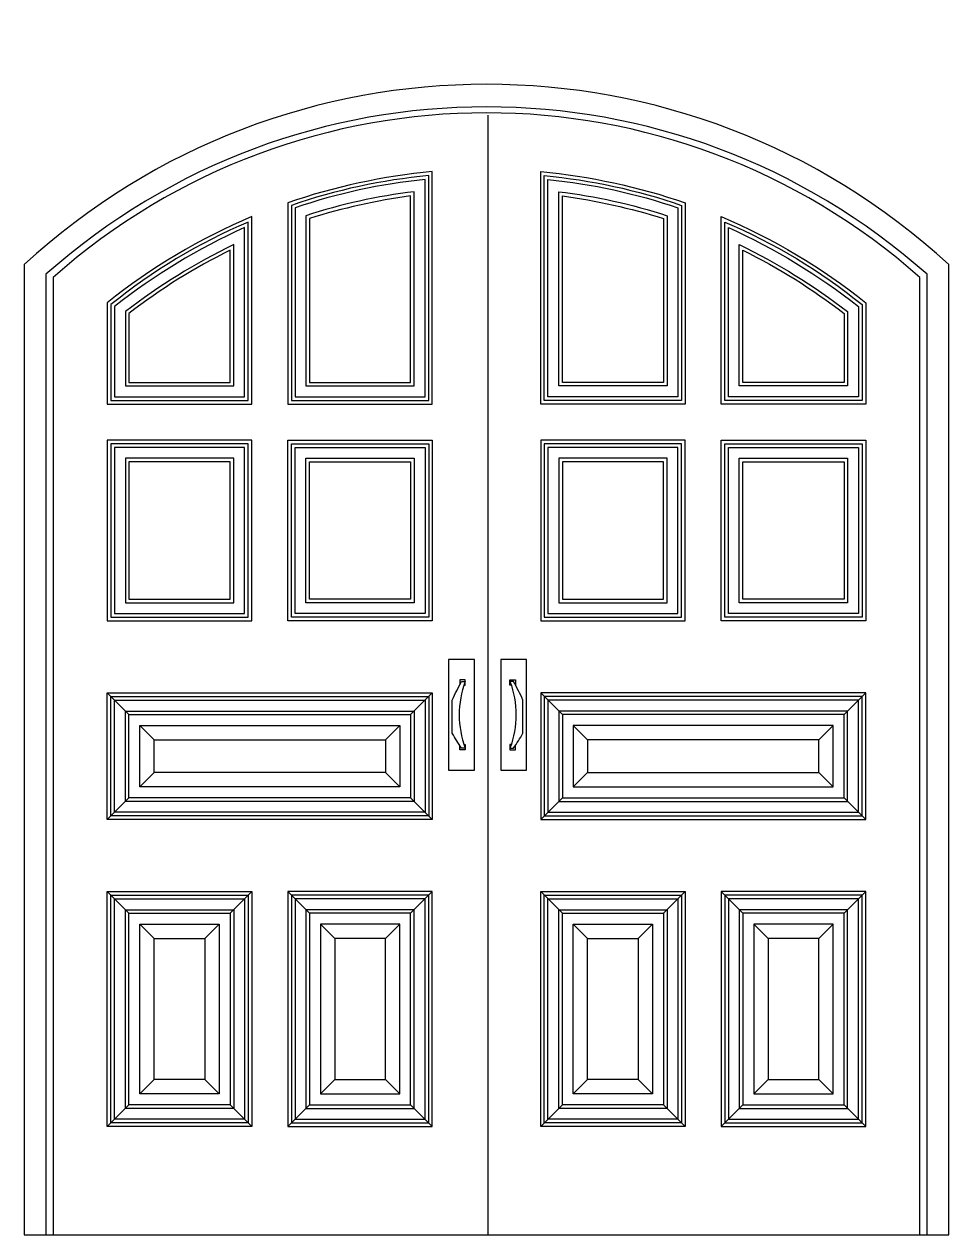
# Model space of a CAD drawing. Header units: metres. Extents: x 1470 to 4027, y 2017 to 5363.
import ezdxf

# ---------------------------------------------------------------- set-up
doc = ezdxf.new("R2010")
doc.units = ezdxf.units.M
for name, color, linetype in [('2', 2, 'Continuous'), ('3', 3, 'Continuous'), ('7', 7, 'Continuous')]:
    doc.layers.add(name, color=color, linetype=linetype)

# ---------------------------------------------------------------- blocks, each defined once
blk = doc.blocks.new('FH01F060')
at = {"layer": '2'}
blk.add_line((0, 0), (1751.04, 0), dxfattribs=at)
at = {"layer": '3'}
for p, q in [((198.36, 984.96), (157.32, 1026)), ((731.88, 984.96), (772.92, 1026)), ((1019.16, 984.96), (978.12, 1026)), ((1552.68, 984.96), (1593.72, 1026)), ((246.24, 937.08), (218.88, 964.44)), ((684, 937.08), (711.36, 964.44)), ((1067.04, 937.08), (1039.68, 964.44)), ((1504.8, 937.08), (1532.16, 964.44)), ((246.24, 875.52), (218.88, 848.16)), ((684, 875.52), (711.36, 848.16)), ((1067.04, 875.52), (1039.68, 848.16)), ((1504.8, 875.52), (1532.16, 848.16)), ((198.36, 827.64), (157.32, 786.6)), ((731.88, 827.64), (772.92, 786.6)), ((1019.16, 827.64), (978.12, 786.6)), ((1552.68, 827.64), (1593.72, 786.6)), ((198.36, 608.76), (157.32, 649.8)), ((389.88, 608.76), (430.92, 649.8)), ((540.36, 608.76), (499.32, 649.8)), ((731.88, 608.76), (772.92, 649.8)), ((1019.16, 608.76), (978.12, 649.8)), ((1210.68, 608.76), (1251.72, 649.8)), ((1361.16, 608.76), (1320.12, 649.8)), ((1552.68, 608.76), (1593.72, 649.8)), ((246.24, 560.88), (218.88, 588.24)), ((342, 560.88), (369.36, 588.24)), ((588.24, 560.88), (560.88, 588.24)), ((684, 560.88), (711.36, 588.24)), ((1067.04, 560.88), (1039.68, 588.24)), ((1162.8, 560.88), (1190.16, 588.24)), ((1409.04, 560.88), (1381.68, 588.24)), ((1504.8, 560.88), (1532.16, 588.24)), ((246.24, 294.12), (218.88, 266.76)), ((342, 294.12), (369.36, 266.76)), ((588.24, 294.12), (560.88, 266.76)), ((684, 294.12), (711.36, 266.76)), ((1067.04, 294.12), (1039.68, 266.76)), ((1162.8, 294.12), (1190.16, 266.76)), ((1409.04, 294.12), (1381.68, 266.76)), ((1504.8, 294.12), (1532.16, 266.76)), ((198.36, 246.24), (157.32, 205.2)), ((389.88, 246.24), (430.92, 205.2)), ((540.36, 246.24), (499.32, 205.2)), ((731.88, 246.24), (772.92, 205.2)), ((1019.16, 246.24), (978.12, 205.2)), ((1210.68, 246.24), (1251.72, 205.2)), ((1361.16, 246.24), (1320.12, 205.2)), ((1552.68, 246.24), (1593.72, 205.2))]:
    blk.add_line(p, q, dxfattribs=at)
blk.add_lwpolyline([(1710, 0), (1710, 1818.8, 0.38), (41.04, 1818.8), (41.04, 0)], format="xyb", dxfattribs=at)
for points in [[(766.08, 1580.04), (766.08, 2005.69, 0.06), (506.16, 1949.4), (506.16, 1580.04)], [(759.24, 1586.88), (759.24, 1998.13, 0.06), (513, 1944.5), (513, 1586.88)], [(984.96, 1580.04), (984.96, 2005.69, -0.06), (1244.88, 1949.4), (1244.88, 1580.04)], [(991.8, 1586.88), (991.8, 1998.13, -0.06), (1238.04, 1944.5), (1238.04, 1586.88)], [(738.72, 1607.4), (738.72, 1975.15, 0.05), (533.52, 1929.68), (533.52, 1607.4)], [(1012.32, 1607.4), (1012.32, 1975.15, -0.05), (1217.52, 1929.68), (1217.52, 1607.4)], [(731.88, 1614.24), (731.88, 1967.38, 0.04), (540.36, 1924.69), (540.36, 1614.24)], [(1019.16, 1614.24), (1019.16, 1967.38, -0.04), (1210.68, 1924.69), (1210.68, 1614.24)], [(164.16, 1580.04), (424.08, 1580.04), (424.08, 1917.66, 0.07), (164.16, 1761.46)], [(171, 1586.88), (417.24, 1586.88), (417.24, 1907.21, 0.06), (171, 1758.17)], [(1586.88, 1580.04), (1326.96, 1580.04), (1326.96, 1917.66, -0.07), (1586.88, 1761.46)], [(1580.04, 1586.88), (1333.8, 1586.88), (1333.8, 1907.21, -0.06), (1580.04, 1758.17)], [(191.52, 1607.4), (396.72, 1607.4), (396.72, 1875.19, 0.05), (191.52, 1748.21)], [(198.36, 1614.24), (389.88, 1614.24), (389.88, 1864.28, 0.05), (198.36, 1744.87)], [(1559.52, 1607.4), (1354.32, 1607.4), (1354.32, 1875.19, -0.05), (1559.52, 1748.21)], [(1552.68, 1614.24), (1361.16, 1614.24), (1361.16, 1864.28, -0.05), (1552.68, 1744.87)]]:
    blk.add_lwpolyline(points, format="xyb", close=True, dxfattribs=at)
for points in [[(164.16, 1169.64), (424.08, 1169.64), (424.08, 1497.96), (164.16, 1497.96)], [(171, 1176.48), (417.24, 1176.48), (417.24, 1491.12), (171, 1491.12)], [(506.16, 1497.96), (766.08, 1497.96), (766.08, 1169.64), (506.16, 1169.64)], [(513, 1491.12), (759.24, 1491.12), (759.24, 1176.48), (513, 1176.48)], [(1244.88, 1497.96), (984.96, 1497.96), (984.96, 1169.64), (1244.88, 1169.64)], [(1238.04, 1491.12), (991.8, 1491.12), (991.8, 1176.48), (1238.04, 1176.48)], [(1586.88, 1169.64), (1326.96, 1169.64), (1326.96, 1497.96), (1586.88, 1497.96)], [(1580.04, 1176.48), (1333.8, 1176.48), (1333.8, 1491.12), (1580.04, 1491.12)], [(191.52, 1197), (396.72, 1197), (396.72, 1470.6), (191.52, 1470.6)], [(533.52, 1470.6), (738.72, 1470.6), (738.72, 1197), (533.52, 1197)], [(1217.52, 1470.6), (1012.32, 1470.6), (1012.32, 1197), (1217.52, 1197)], [(1559.52, 1197), (1354.32, 1197), (1354.32, 1470.6), (1559.52, 1470.6)], [(198.36, 1203.84), (389.88, 1203.84), (389.88, 1463.76), (198.36, 1463.76)], [(540.36, 1463.76), (731.88, 1463.76), (731.88, 1203.84), (540.36, 1203.84)], [(1210.68, 1463.76), (1019.16, 1463.76), (1019.16, 1203.84), (1210.68, 1203.84)], [(1552.68, 1203.84), (1361.16, 1203.84), (1361.16, 1463.76), (1552.68, 1463.76)], [(766.08, 793.44), (164.16, 793.44), (164.16, 1019.16), (766.08, 1019.16)], [(759.24, 800.28), (171, 800.28), (171, 1012.32), (759.24, 1012.32)], [(984.96, 793.44), (1586.88, 793.44), (1586.88, 1019.16), (984.96, 1019.16)], [(991.8, 800.28), (1580.04, 800.28), (1580.04, 1012.32), (991.8, 1012.32)], [(738.72, 820.8), (191.52, 820.8), (191.52, 991.8), (738.72, 991.8)], [(1012.32, 820.8), (1559.52, 820.8), (1559.52, 991.8), (1012.32, 991.8)], [(731.88, 827.64), (198.36, 827.64), (198.36, 984.96), (731.88, 984.96)], [(711.36, 848.16), (218.88, 848.16), (218.88, 964.44), (711.36, 964.44)], [(1019.16, 827.64), (1552.68, 827.64), (1552.68, 984.96), (1019.16, 984.96)], [(1039.68, 848.16), (1532.16, 848.16), (1532.16, 964.44), (1039.68, 964.44)], [(684, 875.52), (246.24, 875.52), (246.24, 937.08), (684, 937.08)], [(1067.04, 875.52), (1504.8, 875.52), (1504.8, 937.08), (1067.04, 937.08)], [(164.16, 642.96), (424.08, 642.96), (424.08, 212.04), (164.16, 212.04)], [(506.16, 212.04), (766.08, 212.04), (766.08, 642.96), (506.16, 642.96)], [(1244.88, 212.04), (984.96, 212.04), (984.96, 642.96), (1244.88, 642.96)], [(1586.88, 642.96), (1326.96, 642.96), (1326.96, 212.04), (1586.88, 212.04)], [(171, 636.12), (417.24, 636.12), (417.24, 218.88), (171, 218.88)], [(513, 218.88), (759.24, 218.88), (759.24, 636.12), (513, 636.12)], [(1238.04, 218.88), (991.8, 218.88), (991.8, 636.12), (1238.04, 636.12)], [(1580.04, 636.12), (1333.8, 636.12), (1333.8, 218.88), (1580.04, 218.88)], [(191.52, 615.6), (396.72, 615.6), (396.72, 239.4), (191.52, 239.4)], [(198.36, 608.76), (389.88, 608.76), (389.88, 246.24), (198.36, 246.24)], [(533.52, 239.4), (738.72, 239.4), (738.72, 615.6), (533.52, 615.6)], [(540.36, 246.24), (731.88, 246.24), (731.88, 608.76), (540.36, 608.76)], [(1217.52, 239.4), (1012.32, 239.4), (1012.32, 615.6), (1217.52, 615.6)], [(1210.68, 246.24), (1019.16, 246.24), (1019.16, 608.76), (1210.68, 608.76)], [(1559.52, 615.6), (1354.32, 615.6), (1354.32, 239.4), (1559.52, 239.4)], [(1552.68, 608.76), (1361.16, 608.76), (1361.16, 246.24), (1552.68, 246.24)], [(218.88, 588.24), (369.36, 588.24), (369.36, 266.76), (218.88, 266.76)], [(560.88, 266.76), (711.36, 266.76), (711.36, 588.24), (560.88, 588.24)], [(1190.16, 266.76), (1039.68, 266.76), (1039.68, 588.24), (1190.16, 588.24)], [(1532.16, 588.24), (1381.68, 588.24), (1381.68, 266.76), (1532.16, 266.76)], [(246.24, 560.88), (342, 560.88), (342, 294.12), (246.24, 294.12)], [(588.24, 294.12), (684, 294.12), (684, 560.88), (588.24, 560.88)], [(1162.8, 294.12), (1067.04, 294.12), (1067.04, 560.88), (1162.8, 560.88)], [(1504.8, 560.88), (1409.04, 560.88), (1409.04, 294.12), (1504.8, 294.12)]]:
    blk.add_lwpolyline(points, close=True, dxfattribs=at)
at = {"layer": '7'}
blk.add_line((878.94, 0), (878.94, 2120.4), dxfattribs=at)
for points in [[(1751.04, 0), (1751.04, 1837.15, 0.39), (0, 1837.15), (0, 0)], [(1696.32, 0), (1696.32, 1812.6, 0.38), (54.72, 1812.6), (54.72, 0)]]:
    blk.add_lwpolyline(points, format="xyb", dxfattribs=at)
for points in [[(772.92, 1573.2), (772.92, 2013.2, 0.06), (499.32, 1954.27), (499.32, 1573.2)], [(978.12, 1573.2), (978.12, 2013.2, -0.06), (1251.72, 1954.27), (1251.72, 1573.2)], [(157.32, 1573.2), (430.92, 1573.2), (430.92, 1928.02, 0.07), (157.32, 1764.75)], [(1593.72, 1573.2), (1320.12, 1573.2), (1320.12, 1928.02, -0.07), (1593.72, 1764.75)], [(835.21, 1047.69, 0.18), (835.21, 921.69), (828.21, 921.69, -0.02), (810.71, 949.69), (810.71, 1012.69, -0.02), (828.21, 1047.69)], [(919.91, 1047.69, -0.18), (919.91, 921.69), (926.91, 921.69, 0.02), (944.41, 949.69), (944.41, 1012.69, 0.02), (926.91, 1047.69)]]:
    blk.add_lwpolyline(points, format="xyb", close=True, dxfattribs=at)
for points in [[(157.32, 1162.8), (430.92, 1162.8), (430.92, 1504.8), (157.32, 1504.8)], [(499.32, 1504.8), (772.92, 1504.8), (772.92, 1162.8), (499.32, 1162.8)], [(1251.72, 1504.8), (978.12, 1504.8), (978.12, 1162.8), (1251.72, 1162.8)], [(1593.72, 1162.8), (1320.12, 1162.8), (1320.12, 1504.8), (1593.72, 1504.8)], [(803.71, 1089.69), (803.71, 879.69), (852.71, 879.69), (852.71, 1089.69)], [(951.41, 879.69), (951.41, 1089.69), (902.41, 1089.69), (902.41, 879.69)], [(772.92, 786.6), (157.32, 786.6), (157.32, 1026), (772.92, 1026)], [(978.12, 786.6), (1593.72, 786.6), (1593.72, 1026), (978.12, 1026)], [(157.32, 649.8), (430.92, 649.8), (430.92, 205.2), (157.32, 205.2)], [(499.32, 205.2), (772.92, 205.2), (772.92, 649.8), (499.32, 649.8)], [(1251.72, 205.2), (978.12, 205.2), (978.12, 649.8), (1251.72, 649.8)], [(1593.72, 649.8), (1320.12, 649.8), (1320.12, 205.2), (1593.72, 205.2)]]:
    blk.add_lwpolyline(points, close=True, dxfattribs=at)
for points in [[(832.83, 1040.69), (835.21, 1040.69), (835.21, 1051.19), (824.71, 1051.19), (824.71, 1041.3)], [(922.3, 1040.69), (919.91, 1040.69), (919.91, 1051.19), (930.41, 1051.19), (930.41, 1041.3)], [(832.83, 928.69), (835.21, 928.69), (835.21, 918.19), (824.71, 918.19), (824.71, 926.99)], [(922.3, 928.69), (919.91, 928.69), (919.91, 918.19), (930.41, 918.19), (930.41, 926.99)]]:
    blk.add_lwpolyline(points, dxfattribs=at)

msp = doc.modelspace()

# ---------------------------------------------------------------- block references
at = {"layer": '7', "xscale": 1.46, "yscale": 1.46, "zscale": 1.46}
msp.add_blockref('FH01F060', (1470.44, 2016.52), dxfattribs=at)

doc.saveas('drawing.dxf')
